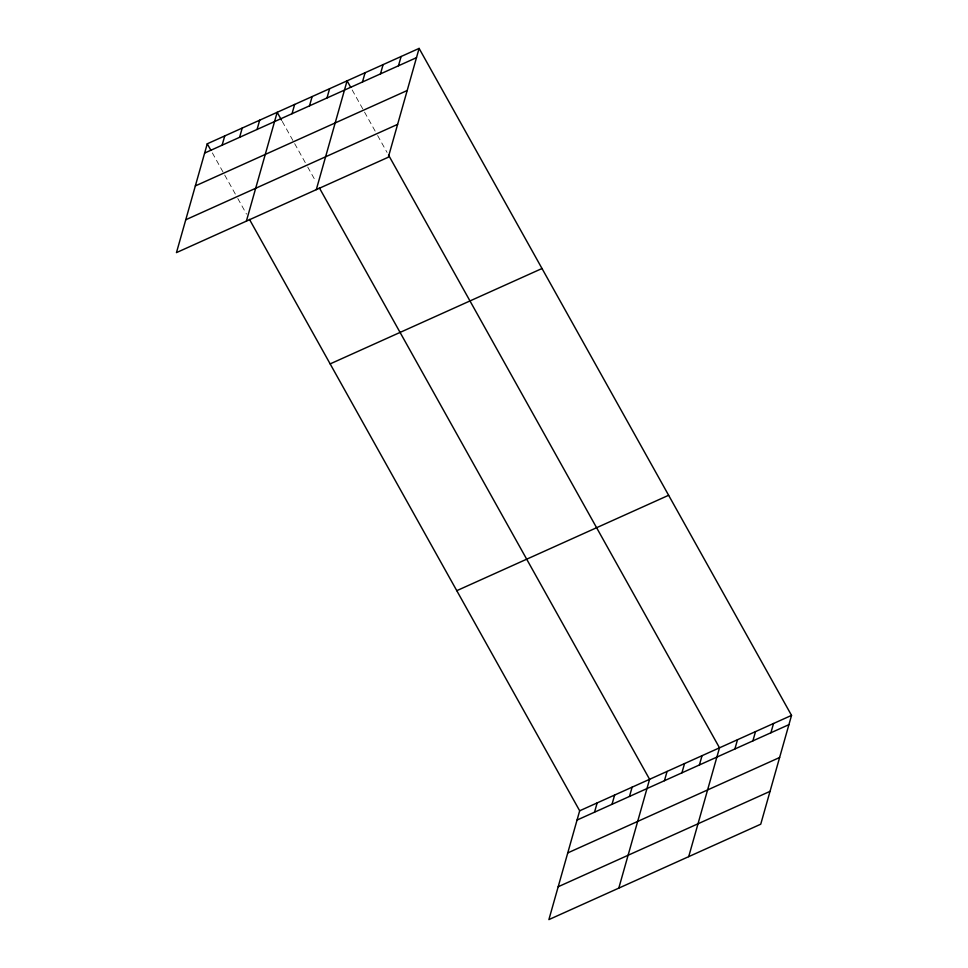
<?xml version="1.0" encoding="UTF-8"?>
<svg xmlns="http://www.w3.org/2000/svg" width="968" height="968" viewBox="0 0 968 968"><rect width="100%" height="100%" fill="white"/><g stroke="black" fill="none" stroke-linecap="round" stroke-linejoin="round"><path stroke-width="0.73" stroke-dasharray="4.84 3.63" d="M352.171 89.951L363.811 110.788M364.537 112.094L375.439 131.624M377.629 135.532L387.079 152.46M282.269 121.436L305.537 163.108M307.715 167.016L314.987 180.036M212.355 152.908L223.983 173.744M224.709 175.051L235.623 194.592M237.801 198.488L246.525 214.122"/><path stroke-width="1.45" d="M207.261 143.796L176.466 252.612L388.325 157.215L419.108 48.4L207.261 143.796L210.903 150.306M222.12 145.188L224.745 135.919M239.592 137.323L242.218 128.054M257.077 129.458L259.69 120.189M246.38 221.14L277.175 112.312L281.531 120.129M292.021 113.716L294.647 104.447M309.506 105.839L312.132 96.57M326.978 97.974L329.604 88.705M316.294 189.655L347.089 80.828L350.719 87.35M362.468 81.99L365.093 72.721M380.472 73.883L383.098 64.614M398.477 65.776L401.103 56.507M249.441 219.337L579.675 810.785L548.892 919.6L760.739 824.204L791.534 715.388L419.108 48.4M594.534 812.176L597.159 802.908M612.018 804.311L614.632 795.043M629.49 796.434L632.116 787.165M618.794 888.116L649.588 779.3L319.355 187.852M664.447 780.704L667.073 771.435M681.92 772.827L684.545 763.558M699.404 764.962L702.03 755.693M688.708 856.644L719.502 747.816L388.531 155.074M734.881 748.978L737.507 739.709M752.898 740.871L755.512 731.602M770.903 732.764L773.529 723.495M204.635 153.065L416.494 57.669M195.342 185.917L407.189 90.52M185.759 219.76L397.618 124.364M330.161 363.895L542.007 268.511M456.787 590.674L668.634 495.277M579.675 810.785L791.534 715.388M577.061 820.053L788.908 724.657M567.756 852.905L779.615 757.508M558.185 886.749L770.032 791.352"/></g></svg>
